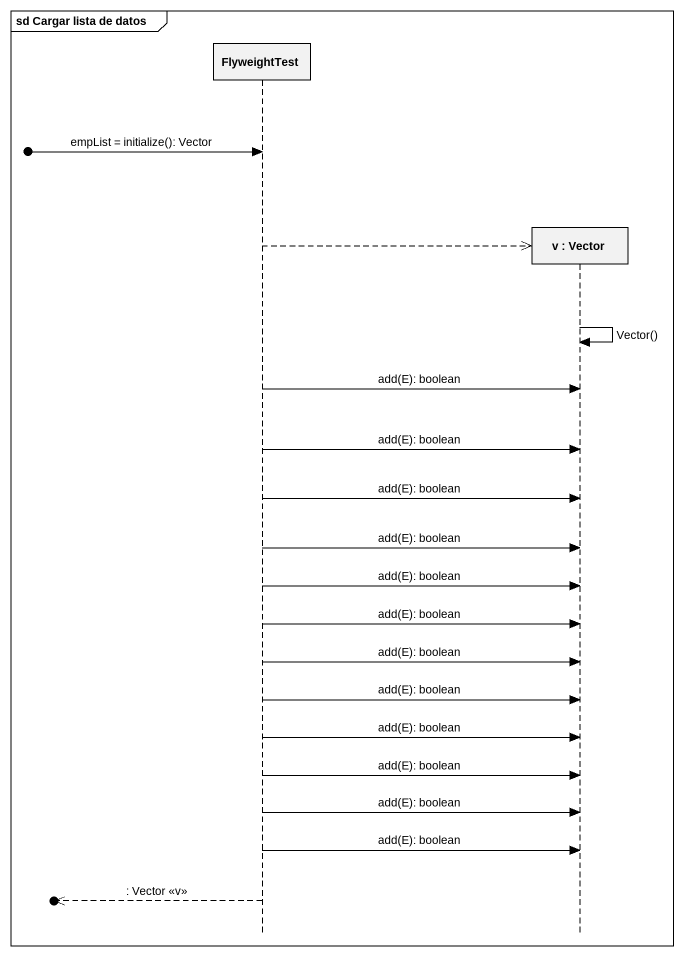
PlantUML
@startuml
mainframe sd Cargar lista de datos
hide footbox
participant FlyweightTest
participant "v : Vector" as v

[o-> FlyweightTest : empList = initialize(): Vector
FlyweightTest -->> v **
v -> v : Vector()
FlyweightTest -> v : add(E): boolean
FlyweightTest -> v : add(E): boolean
FlyweightTest -> v : add(E): boolean
FlyweightTest -> v : add(E): boolean
FlyweightTest -> v : add(E): boolean
FlyweightTest -> v : add(E): boolean
FlyweightTest -> v : add(E): boolean
FlyweightTest -> v : add(E): boolean
FlyweightTest -> v : add(E): boolean
FlyweightTest -> v : add(E): boolean
FlyweightTest -> v : add(E): boolean
FlyweightTest -> v : add(E): boolean
[o<<-- FlyweightTest : : Vector <<v>>
@enduml
